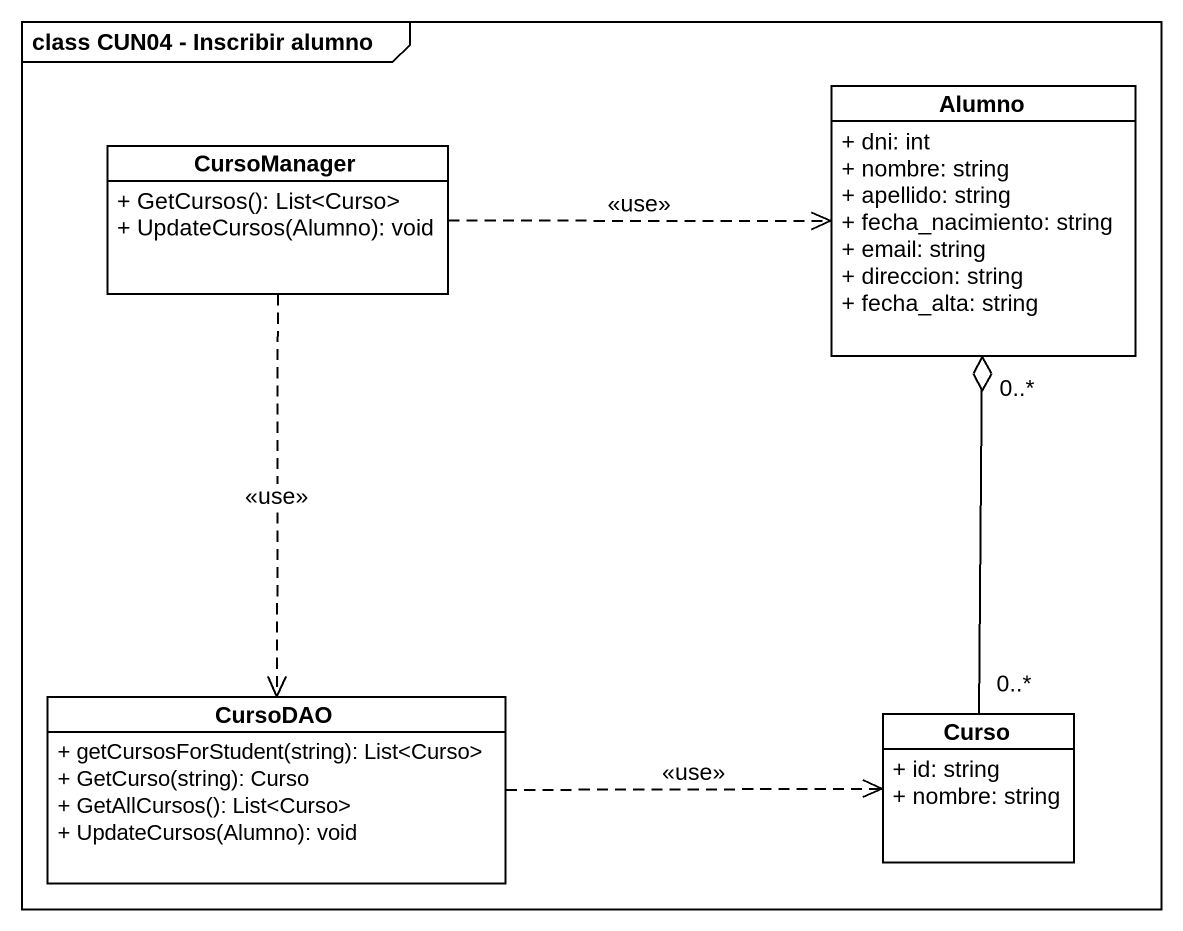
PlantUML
@startuml
mainframe class CUN04 - Inscribir alumno
hide circle
hide empty members
skinparam classAttributeIconSize 0
class CursoManager {
  + GetCursos(): List<Curso>
  + UpdateCursos(Alumno): void
}
class Alumno {
  + dni: int
  + nombre: string
  + apellido: string
  + fecha_nacimiento: string
  + email: string
  + direccion: string
  + fecha_alta: string
}
class CursoDAO {
  + getCursosForStudent(string): List<Curso>
  + GetCurso(string): Curso
  + GetAllCursos(): List<Curso>
  + UpdateCursos(Alumno): void
}
class Curso {
  + id: string
  + nombre: string
}
CursoManager .right.> Alumno : <<use>>
CursoManager ..> CursoDAO : <<use>>
CursoDAO .right.> Curso : <<use>>
Curso "0..*" -up-o "0..*" Alumno
@enduml
